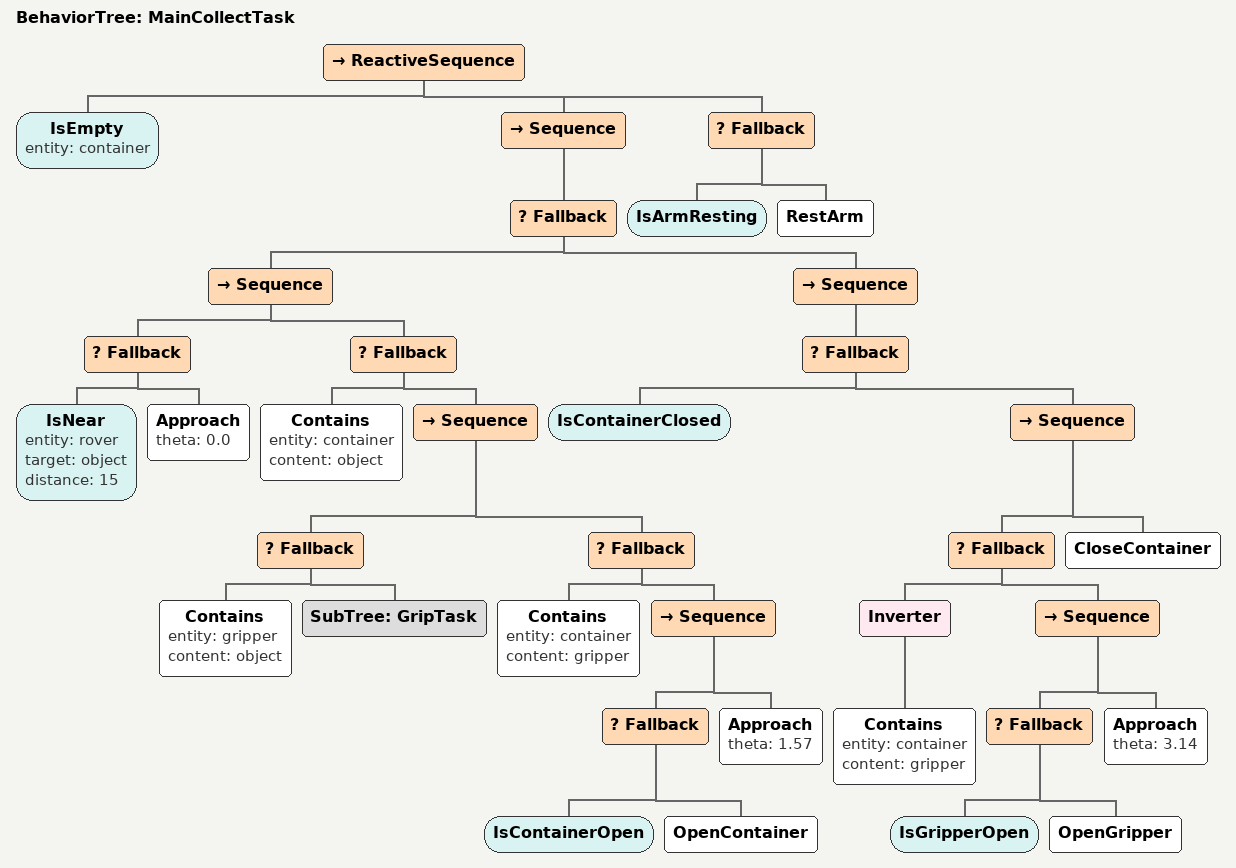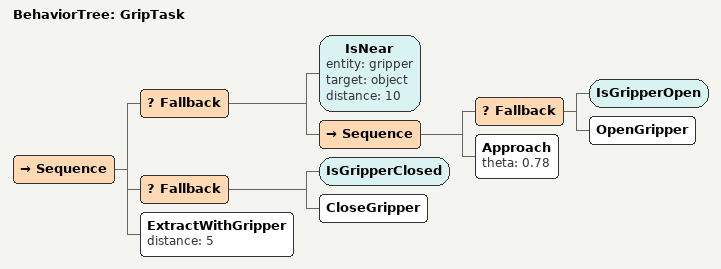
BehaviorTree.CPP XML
<root BTCPP_format="4" main_tree_to_execute="MainCollectTask">

  <BehaviorTree ID="MainCollectTask">
    <ReactiveSequence>

      <IsEmpty entity="container"/>

      <Sequence>
        <Fallback>
          <Sequence>
            <Fallback>
              <IsNear entity="rover" target="object" distance="15"/>
              <Approach theta="0.0"/>
            </Fallback>

            <Fallback>
              <Contains entity="container" content="object"/>
              <Sequence>
                <Fallback>
                  <Contains entity="gripper" content="object"/>
                  <SubTree ID="GripTask"/>
                </Fallback>

                <Fallback>
                  <Contains entity="container" content="gripper"/>
                  <Sequence>
                    <Fallback>
                      <IsContainerOpen/>
                      <OpenContainer/>
                    </Fallback>
                    <Approach theta="1.57"/>
                  </Sequence>
                </Fallback>
              </Sequence>
            </Fallback>
          </Sequence>

          <Sequence>
            <Fallback>
              <IsContainerClosed/>
              <Sequence>
                <Fallback>
                  <Inverter>
                    <Contains entity="container" content="gripper"/>
                  </Inverter>
                  <Sequence>
                    <Fallback>
                      <IsGripperOpen/>
                      <OpenGripper/>
                    </Fallback>
                    <Approach theta="3.14"/>
                  </Sequence>
                </Fallback>
                <CloseContainer/>
              </Sequence>
            </Fallback>
          </Sequence>
        </Fallback>
      </Sequence>

      <Fallback>
        <IsArmResting/>
        <RestArm/>
      </Fallback>

    </ReactiveSequence>
  </BehaviorTree>

  <BehaviorTree ID="GripTask">
    <Sequence>
      <Fallback>
        <IsNear entity="gripper" target="object" distance="10"/>
        <Sequence>
          <Fallback>
            <IsGripperOpen/>
            <OpenGripper/>
          </Fallback>
          <Approach theta="0.78"/>
        </Sequence>
      </Fallback>

      <Fallback>
        <IsGripperClosed/>
        <CloseGripper/>
      </Fallback>
      <ExtractWithGripper distance="5"/>
    </Sequence>
  </BehaviorTree>

</root>
